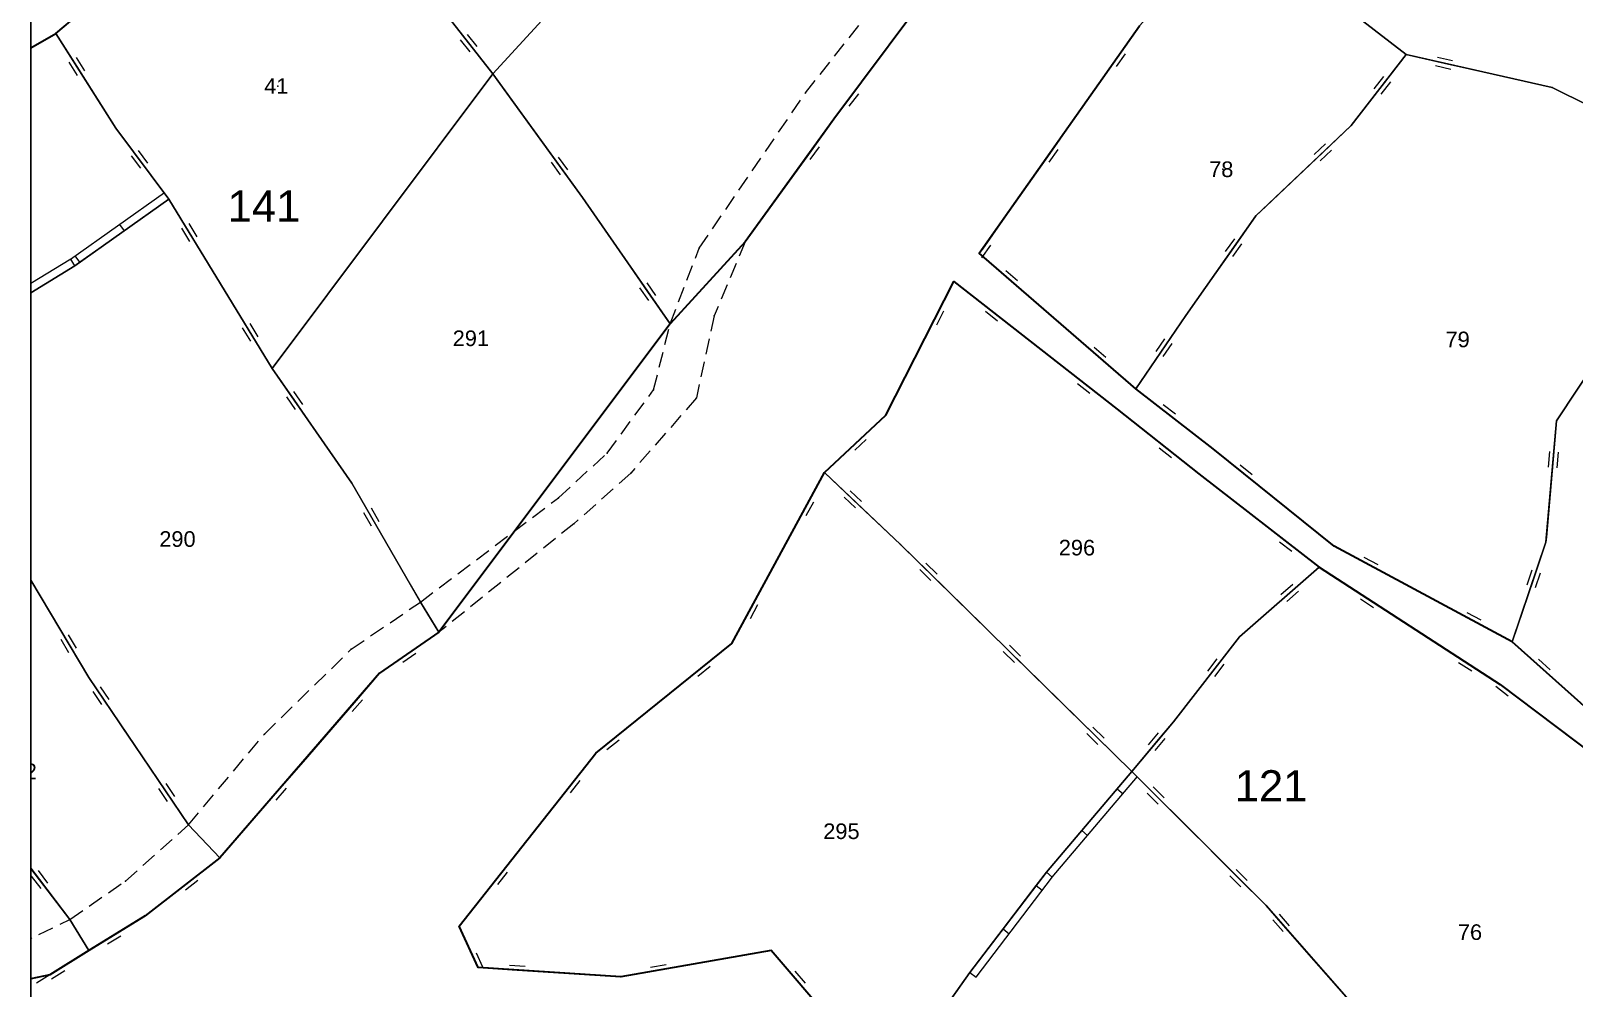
# Model space of a CAD drawing. Header units: millimetres. Extents: x 615240 to 617330, y 4151758 to 4153557.
# Drawn here: x 615240.4 to 615438.3, y 4151889.5 to 4152012.1 of the extents above; entities that cross this region are included whole.
import ezdxf
from ezdxf.xclip import XClip

# ---------------------------------------------------------------- set-up
doc = ezdxf.new("R2010")
doc.units = ezdxf.units.MM
doc.header["$XCLIPFRAME"] = 2
for name, color, linetype, lineweight in [('02_ADA_ALN_YENI', 7, 'Continuous', 30), ('02_ADA_NO_YENI', 18, 'Continuous', 0), ('03_PARSEL_ALN_ESKI', 18, 'Continuous', 0), ('03_PARSEL_ALN_YENI', 171, 'Continuous', 0), ('03_PARSEL_NO_ESKI', 5, 'Continuous', 0), ('03_PARSEL_SNR_YENI', 5, 'Continuous', 0), ('06_DETAY_SNR_PAFTA', 26, 'Continuous', 0), ('07_SNRTIP_GECERLI', 30, 'Continuous', 0), ('07_SNRTIP_SABIT', 18, 'Continuous', 0), ('NOKTA_DETAY_YENI', 171, 'Continuous', 0), ('NOKTA_PARSEL_ESKI', 6, 'Continuous', 0), ('NOKTA_PARSEL_YENI', 30, 'Continuous', 0)]:
    doc.layers.add(name, color=color, linetype=linetype, lineweight=lineweight)
doc.layers.add('ANTET', color=7, linetype='Continuous')
doc.styles.get("Standard").update_dxf_attribs({"font": 'Arial'})

# ---------------------------------------------------------------- blocks, each defined once
blk = doc.blocks.new('fggg')
at = {"layer": '02_ADA_ALN_YENI', "color": 252}
for points in [[(615447.13, 4151918.85, 0), (615430.34, 4151933.85, 0), (615407.53, 4151946.11, 0), (615391.98, 4151958.6, 0), (615382.06, 4151966.27, 0), (615362.01, 4151983.64, 0), (615382.57, 4152012.79, 0)], [(615229.07, 4152003.46, 0), (615243.62, 4152011.8, 0), (615258.35, 4152024.25, 0)], [(615357.43, 4152019.65, 0), (615343.36, 4152000.84, 0), (615332, 4151985.12, 0), (615322.37, 4151974.61, 0), (615292.73, 4151935.07, 0), (615285.12, 4151929.82, 0), (615264.65, 4151906.15, 0), (615264.65, 4151906.15, 0), (615255.05, 4151898.71, 0), (615247.84, 4151894.27, 0), (615242.82, 4151891.15, 0), (615215.77, 4151885.65, 0)], [(615472.08, 4151860.65, 0), (615396.31, 4151808.36, 0), (615391.67, 4151822.73, 0), (615387.53, 4151832.65, 0), (615381.97, 4151840.03, 0), (615374.47, 4151854.82, 0), (615360.74, 4151865.43, 0), (615350.38, 4151876.73, 0), (615335.34, 4151894.3, 0), (615316.03, 4151890.89, 0), (615297.75, 4151892.09, 0), (615295.3, 4151897.39, 0), (615312.83, 4151919.57, 0), (615330.26, 4151933.62, 0), (615342.15, 4151955.54, 0), (615350.03, 4151962.91, 0), (615358.75, 4151980.04, 0), (615379.67, 4151963.66, 0), (615390.14, 4151955.37, 0), (615405.58, 4151943.4, 0), (615428.8, 4151928.38, 0), (615428.8, 4151928.38, 0), (615445.35, 4151915.91, 0)]]:
    blk.add_polyline3d(points, dxfattribs=at)
at = {"layer": '03_PARSEL_ALN_ESKI', "color": 252}
for p in [(615272.07, 4152005.08), (615393.23, 4151994.41), (615297.12, 4151972.75), (615423.54, 4151972.6), (615259.5, 4151947.02), (615374.83, 4151945.92), (615344.62, 4151909.57), (615425.12, 4151896.64)]:
    blk.add_point(p, dxfattribs=at)
at = {"layer": '03_PARSEL_ALN_YENI', "color": 252}
for points in [[(615313.31, 4152049.01, 0), (615324.07, 4152054.26, 0), (615333.07, 4152056.27, 0), (615340.13, 4152060.92, 0), (615344.07, 4152055.03, 0), (615299.64, 4152006.64, 0), (615294.04, 4152013.76, 0), (615289.41, 4152021.6, 0), (615281.31, 4152036.04, 0), (615301.49, 4152045.41, 0), (615313.31, 4152049.01, 0)], [(615299.64, 4152006.64, 0), (615344.07, 4152055.03, 0), (615350.82, 4152045.56, 0), (615361.35, 4152030.6, 0), (615364.13, 4152026.85, 0), (615357.43, 4152019.65, 0), (615343.36, 4152000.84, 0), (615332, 4151985.12, 0), (615322.37, 4151974.61, 0), (615311.14, 4151990.78, 0), (615299.64, 4152006.64, 0)], [(615439.92, 4152037.96, 0), (615459.5, 4152037.21, 0), (615462.5, 4152031.08, 0), (615469.37, 4152024.97, 0), (615471.48, 4152021.27, 0), (615483.51, 4152012.99, 0), (615501.39, 4152004.94, 0), (615491.22, 4151997.56, 0), (615482.18, 4151998.19, 0), (615466.12, 4152004.85, 0), (615457.07, 4151992.33, 0), (615444.93, 4152000.17, 0), (615435.46, 4152004.91, 0), (615416.72, 4152009.12, 0), (615394.72, 4152026.13, 0), (615401.45, 4152035.34, 0), (615416.08, 4152049.83, 0), (615429.92, 4152042.46, 0), (615439.92, 4152037.96, 0)], [(615258.35, 4152024.25, 0), (615274.68, 4152032.39, 0), (615281.31, 4152036.04, 0), (615289.41, 4152021.6, 0), (615294.04, 4152013.76, 0), (615299.64, 4152006.64, 0), (615271.33, 4151968.87, 0), (615258.1, 4151990.59, 0), (615251.3, 4151999.67, 0), (615243.62, 4152011.8, 0), (615258.35, 4152024.25, 0)], [(615388.47, 4151975.68, 0), (615382.06, 4151966.27, 0), (615362.01, 4151983.64, 0), (615382.57, 4152012.79, 0), (615394.72, 4152026.13, 0), (615416.72, 4152009.12, 0), (615409.67, 4152000.01, 0), (615397.47, 4151988.44, 0), (615388.47, 4151975.68, 0)], [(615223.89, 4151968.47, 0), (615215.43, 4151982.42, 0), (615209.83, 4151992.88, 0), (615229.07, 4152003.46, 0), (615243.62, 4152011.8, 0), (615251.3, 4151999.67, 0), (615258.1, 4151990.59, 0), (615246.05, 4151982.04, 0), (615223.89, 4151968.47, 0)], [(615435.46, 4152004.91, 0), (615444.93, 4152000.17, 0), (615457.07, 4151992.33, 0), (615447.05, 4151978.8, 0), (615436.02, 4151962.18, 0), (615434.67, 4151946.62, 0), (615430.34, 4151933.85, 0), (615407.53, 4151946.11, 0), (615391.98, 4151958.6, 0), (615382.06, 4151966.27, 0), (615388.47, 4151975.68, 0), (615397.47, 4151988.44, 0), (615409.67, 4152000.01, 0), (615416.72, 4152009.12, 0), (615435.46, 4152004.91, 0)], [(615271.33, 4151968.87, 0), (615299.64, 4152006.64, 0), (615311.14, 4151990.78, 0), (615322.37, 4151974.61, 0), (615292.73, 4151935.07, 0), (615290.34, 4151938.94, 0), (615281.54, 4151954.18, 0), (615271.33, 4151968.87, 0)], [(615447.13, 4151918.85, 0), (615430.34, 4151933.85, 0), (615434.67, 4151946.62, 0), (615436.02, 4151962.18, 0), (615447.05, 4151978.8, 0), (615457.07, 4151992.33, 0), (615488.06, 4151965.99, 0), (615476.95, 4151954.93, 0), (615470.58, 4151946.44, 0), (615464.06, 4151954.82, 0), (615457.22, 4151943.5, 0), (615451.92, 4151930.54, 0), (615447.13, 4151918.85, 0)], [(615223.89, 4151968.47, 0), (615246.05, 4151982.04, 0), (615258.1, 4151990.59, 0), (615271.33, 4151968.87, 0), (615281.54, 4151954.18, 0), (615290.34, 4151938.94, 0), (615292.73, 4151935.07, 0), (615285.12, 4151929.82, 0), (615264.65, 4151906.15, 0), (615260.62, 4151910.39, 0), (615247.82, 4151929.29, 0), (615239.09, 4151943.93, 0), (615235.25, 4151950.37, 0), (615223.89, 4151968.47, 0)], [(615381.55, 4151917.22, 0), (615351.92, 4151946.31, 0), (615342.15, 4151955.54, 0), (615350.03, 4151962.91, 0), (615358.75, 4151980.04, 0), (615379.67, 4151963.66, 0), (615390.14, 4151955.37, 0), (615405.58, 4151943.4, 0), (615395.38, 4151934.5, 0), (615386.91, 4151923.58, 0), (615381.55, 4151917.22, 0)], [(615351.92, 4151946.31, 0), (615381.55, 4151917.22, 0), (615370.61, 4151904.34, 0), (615360.81, 4151891.48, 0), (615350.38, 4151876.73, 0), (615335.34, 4151894.3, 0), (615316.03, 4151890.89, 0), (615297.75, 4151892.09, 0), (615295.3, 4151897.39, 0), (615312.83, 4151919.57, 0), (615330.26, 4151933.62, 0), (615342.15, 4151955.54, 0), (615351.92, 4151946.31, 0)], [(615221, 4151934.6, 0), (615239.09, 4151943.93, 0), (615247.82, 4151929.29, 0), (615260.62, 4151910.39, 0), (615264.65, 4151906.15, 0), (615255.05, 4151898.71, 0), (615247.84, 4151894.27, 0), (615245.4, 4151898.26, 0), (615238.46, 4151907.36, 0), (615228.64, 4151920.61, 0), (615225.88, 4151925.76, 0), (615222.07, 4151932.88, 0), (615221, 4151934.6, 0)], [(615413.9, 4151882.8, 0), (615398.79, 4151900.04, 0), (615381.55, 4151917.22, 0), (615386.91, 4151923.58, 0), (615395.38, 4151934.5, 0), (615405.58, 4151943.4, 0), (615428.8, 4151928.38, 0), (615445.35, 4151915.91, 0), (615449.49, 4151909.45, 0), (615458.87, 4151895, 0), (615462.66, 4151882.15, 0), (615470.18, 4151864.55, 0), (615460.03, 4151860.17, 0), (615451.24, 4151858.97, 0), (615430.73, 4151855.27, 0), (615413.9, 4151882.8, 0)], [(615228.64, 4151920.61, 0), (615238.46, 4151907.36, 0), (615245.4, 4151898.26, 0), (615247.84, 4151894.27, 0), (615242.82, 4151891.15, 0), (615215.77, 4151885.65, 0), (615202.3, 4151905.09, 0), (615195.3, 4151916.33, 0), (615225.88, 4151925.76, 0), (615228.64, 4151920.61, 0)], [(615360.74, 4151865.43, 0), (615350.38, 4151876.73, 0), (615360.81, 4151891.48, 0), (615370.61, 4151904.34, 0), (615381.55, 4151917.22, 0), (615398.79, 4151900.04, 0), (615413.9, 4151882.8, 0), (615430.73, 4151855.27, 0), (615419.68, 4151847.25, 0), (615405.34, 4151821.29, 0), (615396.31, 4151808.36, 0), (615391.67, 4151822.73, 0), (615387.53, 4151832.65, 0), (615381.97, 4151840.03, 0), (615374.47, 4151854.82, 0), (615360.74, 4151865.43, 0)]]:
    blk.add_polyline3d(points, close=True, dxfattribs=at)
at = {"layer": '03_PARSEL_SNR_YENI', "color": 252}
for p, q in [((615354.43, 4152015.64, 0.95), (615348.44, 4152007.63, 0.95)), ((615246.89, 4152014.56, 0.95), (615243.62, 4152011.8, 0.95)), ((615296.55, 4152010.57, 0.95), (615294.04, 4152013.76, 0.95)), ((615410.54, 4152013.89, 0.95), (615416.72, 4152009.12, 0.95)), ((615243.62, 4152011.8, 0.95), (615239.28, 4152009.31, 0.95)), ((615243.62, 4152011.8, 0.95), (615246.29, 4152007.57, 0.95)), ((615297.61, 4152010.13, 0.95), (615296.37, 4152011.7, 0.95)), ((615382.57, 4152012.79, 0.95), (615379.69, 4152008.71, 0.95)), ((615296.73, 4152009.44, 0.95), (615295.49, 4152011.01, 0.95)), ((615299.64, 4152006.64, 0.95), (615296.55, 4152010.57, 0.95)), ((615240.42, 4152009.32, 0.95), (615238.69, 4152008.33, 0.95)), ((615245.28, 4152008.12, 0.95), (615246.35, 4152006.43, 0.95)), ((615246.23, 4152008.72, 0.95), (615247.3, 4152007.03, 0.95)), ((615379.69, 4152008.71, 0.95), (615373.92, 4152000.53, 0.95)), ((615380.72, 4152009.2, 0.95), (615379.57, 4152007.57, 0.95)), ((615416.72, 4152009.12, 0.95), (615413.66, 4152005.16, 0.95)), ((615416.72, 4152009.12, 0.95), (615421.6, 4152008.02, 0.95)), ((615420.75, 4152008.79, 0.95), (615422.7, 4152008.35, 0.95)), ((615421.6, 4152008.02, 0.95), (615431.36, 4152005.83, 0.95)), ((615246.29, 4152007.57, 0.95), (615251.3, 4151999.67, 0.95)), ((615302.33, 4152002.93, 0.95), (615299.64, 4152006.64, 0.95)), ((615348.44, 4152007.63, 0.95), (615345.45, 4152003.63, 0.95)), ((615413.83, 4152006.3, 0.95), (615412.6, 4152004.72, 0.95)), ((615420.5, 4152007.69, 0.95), (615422.45, 4152007.25, 0.95)), ((615431.36, 4152005.83, 0.95), (615435.46, 4152004.91, 0.95)), ((615346.5, 4152004.09, 0.95), (615345.3, 4152002.49, 0.95)), ((615413.66, 4152005.16, 0.95), (615409.67, 4152000.01, 0.95)), ((615414.72, 4152005.61, 0.95), (615413.49, 4152004.03, 0.95)), ((615435.46, 4152004.91, 0.95), (615439.93, 4152002.67, 0.95)), ((615308.2, 4151994.83, 0.95), (615302.33, 4152002.93, 0.95)), ((615345.45, 4152003.63, 0.95), (615343.36, 4152000.84, 0.95)), ((615343.36, 4152000.84, 0.95), (615340.43, 4151996.78, 0.95)), ((615373.92, 4152000.53, 0.95), (615371.04, 4151996.45, 0.95)), ((615409.67, 4152000.01, 0.95), (615406.04, 4151996.57, 0.95)), ((615251.3, 4151999.67, 0.95), (615254.3, 4151995.67, 0.95)), ((615253.25, 4151996.13, 0.95), (615254.44, 4151994.53, 0.95)), ((615254.15, 4151996.81, 0.95), (615255.35, 4151995.2, 0.95)), ((615309.25, 4151994.35, 0.95), (615308.07, 4151995.97, 0.95)), ((615340.43, 4151996.78, 0.95), (615334.58, 4151988.68, 0.95)), ((615341.48, 4151997.27, 0.95), (615340.3, 4151995.64, 0.95)), ((615371.04, 4151996.45, 0.95), (615365.28, 4151988.28, 0.95)), ((615372.08, 4151996.94, 0.95), (615370.92, 4151995.31, 0.95)), ((615406.04, 4151996.57, 0.95), (615398.78, 4151989.69, 0.95)), ((615406.38, 4151997.67, 0.95), (615404.93, 4151996.29, 0.95)), ((615407.15, 4151996.85, 0.95), (615405.7, 4151995.47, 0.95)), ((615254.3, 4151995.67, 0.95), (615258.1, 4151990.59, 0.95)), ((615308.33, 4151993.69, 0.95), (615307.16, 4151995.31, 0.95)), ((615311.14, 4151990.78, 0.95), (615308.2, 4151994.83, 0.95)), ((615257.52, 4151991.4, 0.95), (615245.47, 4151982.85, 0.95)), ((615258.1, 4151990.59, 0.95), (615252.39, 4151986.54, 0.95)), ((615258.1, 4151990.59, 0.95), (615257.52, 4151991.4, 0.95)), ((615258.1, 4151990.59, 0.95), (615260.7, 4151986.32, 0.95)), ((615313.81, 4151986.93, 0.95), (615311.14, 4151990.78, 0.95)), ((615334.58, 4151988.68, 0.95), (615332, 4151985.12, 0.95)), ((615365.28, 4151988.28, 0.95), (615362.4, 4151984.19, 0.95)), ((615397.47, 4151988.44, 0.95), (615394.59, 4151984.36, 0.95)), ((615398.78, 4151989.69, 0.95), (615397.47, 4151988.44, 0.95)), ((615252.39, 4151986.54, 0.95), (615246.68, 4151982.49, 0.95)), ((615252.39, 4151986.54, 0.95), (615251.81, 4151987.35, 0.95)), ((615259.7, 4151986.88, 0.95), (615260.74, 4151985.17, 0.95)), ((615260.66, 4151987.46, 0.95), (615261.7, 4151985.76, 0.95)), ((615260.7, 4151986.32, 0.95), (615265.91, 4151977.78, 0.95)), ((615319.51, 4151978.72, 0.95), (615313.81, 4151986.93, 0.95)), ((615362.4, 4151984.19, 0.95), (615362.01, 4151983.64, 0.95)), ((615363.43, 4151984.68, 0.95), (615362.28, 4151983.05, 0.95)), ((615394.59, 4151984.36, 0.95), (615388.82, 4151976.19, 0.95)), ((615394.71, 4151985.5, 0.95), (615393.55, 4151983.86, 0.95)), ((615395.63, 4151984.85, 0.95), (615394.47, 4151983.22, 0.95)), ((615245.52, 4151982.89, 0.95), (615223.36, 4151969.33, 0.95)), ((615246.05, 4151982.04, 0.95), (615240.08, 4151978.38, 0.95)), ((615246.05, 4151982.04, 0.95), (615245.52, 4151982.89, 0.95)), ((615246.68, 4151982.49, 0.95), (615246.05, 4151982.04, 0.95)), ((615246.68, 4151982.49, 0.95), (615246.1, 4151983.3, 0.95)), ((615362.01, 4151983.64, 0.95), (615365.79, 4151980.37, 0.95)), ((615358.75, 4151980.04, 0.95), (615356.48, 4151975.59, 0.95)), ((615363.92, 4151975.99, 0.95), (615358.75, 4151980.04, 0.95)), ((615365.4, 4151981.45, 0.95), (615366.91, 4151980.14, 0.95)), ((615365.79, 4151980.37, 0.95), (615373.35, 4151973.82, 0.95)), ((615319.62, 4151977.58, 0.95), (615318.48, 4151979.22, 0.95)), ((615320.55, 4151978.22, 0.95), (615319.41, 4151979.86, 0.95)), ((615322.37, 4151974.61, 0.95), (615319.51, 4151978.72, 0.95)), ((615265.91, 4151977.78, 0.95), (615268.51, 4151973.51, 0.95)), ((615357.44, 4151976.22, 0.95), (615356.53, 4151974.44, 0.95)), ((615364.36, 4151974.93, 0.95), (615362.79, 4151976.17, 0.95)), ((615388.82, 4151976.19, 0.95), (615388.47, 4151975.68, 0.95)), ((615268.47, 4151974.66, 0.95), (615269.51, 4151972.95, 0.95)), ((615356.48, 4151975.59, 0.95), (615351.94, 4151966.68, 0.95)), ((615367.86, 4151972.91, 0.95), (615363.92, 4151975.99, 0.95)), ((615388.47, 4151975.68, 0.95), (615385.65, 4151971.55, 0.95)), ((615267.51, 4151974.07, 0.95), (615268.55, 4151972.36, 0.95)), ((615268.51, 4151973.51, 0.95), (615271.33, 4151968.87, 0.95)), ((615375.73, 4151966.74, 0.95), (615367.86, 4151972.91, 0.95)), ((615373.35, 4151973.82, 0.95), (615377.13, 4151970.55, 0.95)), ((615385.75, 4151972.69, 0.95), (615384.63, 4151971.04, 0.95)), ((615376.74, 4151971.63, 0.95), (615378.25, 4151970.32, 0.95)), ((615377.13, 4151970.55, 0.95), (615382.06, 4151966.27, 0.95)), ((615385.65, 4151971.55, 0.95), (615382.06, 4151966.27, 0.95)), ((615386.68, 4151972.06, 0.95), (615385.56, 4151970.4, 0.95)), ((615271.33, 4151968.87, 0.95), (615274.19, 4151964.76, 0.95)), ((615351.94, 4151966.68, 0.95), (615350.03, 4151962.91, 0.95)), ((615376.17, 4151965.69, 0.95), (615374.6, 4151966.92, 0.95)), ((615379.67, 4151963.66, 0.95), (615375.73, 4151966.74, 0.95)), ((615382.06, 4151966.27, 0.95), (615386.02, 4151963.21, 0.95)), ((615438.76, 4151966.3, 0.95), (615436.02, 4151962.18, 0.95)), ((615273.16, 4151965.26, 0.95), (615274.3, 4151963.62, 0.95)), ((615274.08, 4151965.91, 0.95), (615275.22, 4151964.26, 0.95)), ((615274.19, 4151964.76, 0.95), (615279.89, 4151956.55, 0.95)), ((615385.57, 4151964.27, 0.95), (615387.15, 4151963.05, 0.95)), ((615350.03, 4151962.91, 0.95), (615346.38, 4151959.5, 0.95)), ((615386.22, 4151958.47, 0.95), (615379.67, 4151963.66, 0.95)), ((615386.02, 4151963.21, 0.95), (615391.98, 4151958.6, 0.95)), ((615436.02, 4151962.18, 0.95), (615435.59, 4151957.2, 0.95)), ((615346.38, 4151959.5, 0.95), (615342.15, 4151955.54, 0.95)), ((615347.49, 4151959.77, 0.95), (615346.03, 4151958.4, 0.95)), ((615386.66, 4151957.41, 0.95), (615385.09, 4151958.65, 0.95)), ((615390.14, 4151955.37, 0.95), (615386.22, 4151958.47, 0.95)), ((615391.98, 4151958.6, 0.95), (615395.88, 4151955.47, 0.95)), ((615279.89, 4151956.55, 0.95), (615281.54, 4151954.18, 0.95)), ((615395.45, 4151956.54, 0.95), (615397.01, 4151955.28, 0.95)), ((615435.59, 4151957.2, 0.95), (615434.72, 4151947.24, 0.95)), ((615435.12, 4151958.25, 0.95), (615434.94, 4151956.25, 0.95)), ((615436.24, 4151958.15, 0.95), (615436.06, 4151956.16, 0.95)), ((615342.15, 4151955.54, 0.95), (615339.76, 4151951.14, 0.95)), ((615342.15, 4151955.54, 0.95), (615345.78, 4151952.1, 0.95)), ((615393.72, 4151952.59, 0.95), (615390.14, 4151955.37, 0.95)), ((615395.88, 4151955.47, 0.95), (615403.68, 4151949.21, 0.95)), ((615281.54, 4151954.18, 0.95), (615284.04, 4151949.85, 0.95)), ((615344.67, 4151952.38, 0.95), (615346.12, 4151951.01, 0.95)), ((615345.44, 4151953.2, 0.95), (615346.89, 4151951.83, 0.95)), ((615401.63, 4151946.46, 0.95), (615393.72, 4151952.59, 0.95)), ((615283.05, 4151950.44, 0.95), (615284.05, 4151948.71, 0.95)), ((615284.03, 4151951, 0.95), (615285.03, 4151949.27, 0.95)), ((615339.76, 4151951.14, 0.95), (615334.99, 4151942.35, 0.95)), ((615340.73, 4151951.75, 0.95), (615339.78, 4151950, 0.95)), ((615345.78, 4151952.1, 0.95), (615351.92, 4151946.31, 0.95)), ((615284.04, 4151949.85, 0.95), (615289.04, 4151941.19, 0.95)), ((615403.68, 4151949.21, 0.95), (615407.53, 4151946.11, 0.95)), ((615402.07, 4151945.41, 0.95), (615400.49, 4151946.63, 0.95)), ((615405.58, 4151943.4, 0.95), (615401.63, 4151946.46, 0.95)), ((615434.67, 4151946.62, 0.95), (615433.06, 4151941.88, 0.95)), ((615434.72, 4151947.24, 0.95), (615434.67, 4151946.62, 0.95)), ((615351.92, 4151946.31, 0.95), (615355.49, 4151942.8, 0.95)), ((615407.53, 4151946.11, 0.95), (615411.94, 4151943.74, 0.95)), ((615411.32, 4151944.71, 0.95), (615413.09, 4151943.77, 0.95)), ((615354.38, 4151943.1, 0.95), (615355.81, 4151941.7, 0.95)), ((615355.17, 4151943.91, 0.95), (615356.59, 4151942.51, 0.95)), ((615355.49, 4151942.8, 0.95), (615362.62, 4151935.8, 0.95)), ((615405.58, 4151943.4, 0.95), (615401.81, 4151940.11, 0.95)), ((615412.01, 4151939.24, 0.95), (615405.58, 4151943.4, 0.95)), ((615411.94, 4151943.74, 0.95), (615420.75, 4151939.01, 0.95)), ((615432.85, 4151943.01, 0.95), (615432.21, 4151941.12, 0.95)), ((615433.91, 4151942.65, 0.95), (615433.27, 4151940.76, 0.95)), ((615245.26, 4151933.59, 0.95), (615240.14, 4151942.17, 0.95)), ((615289.04, 4151941.19, 0.95), (615290.34, 4151938.94, 0.95)), ((615334.99, 4151942.35, 0.95), (615332.61, 4151937.96, 0.95)), ((615402.19, 4151941.19, 0.95), (615400.69, 4151939.88, 0.95)), ((615433.06, 4151941.88, 0.95), (615430.34, 4151933.85, 0.95)), ((615333.58, 4151938.57, 0.95), (615332.63, 4151936.81, 0.95)), ((615401.81, 4151940.11, 0.95), (615395.38, 4151934.5, 0.95)), ((615402.93, 4151940.34, 0.95), (615401.43, 4151939.03, 0.95)), ((615412.54, 4151938.22, 0.95), (615410.87, 4151939.31, 0.95)), ((615416.21, 4151936.52, 0.95), (615412.01, 4151939.24, 0.95)), ((615420.75, 4151939.01, 0.95), (615425.15, 4151936.64, 0.95)), ((615332.61, 4151937.96, 0.95), (615330.26, 4151933.62, 0.95)), ((615424.61, 4151931.09, 0.95), (615416.21, 4151936.52, 0.95)), ((615424.54, 4151937.61, 0.95), (615426.3, 4151936.66, 0.95)), ((615425.15, 4151936.64, 0.95), (615430.34, 4151933.85, 0.95)), ((615246.26, 4151933.02, 0.95), (615245.23, 4151934.73, 0.95)), ((615292.73, 4151935.07, 0.95), (615288.61, 4151932.23, 0.95)), ((615362.62, 4151935.8, 0.95), (615366.19, 4151932.3, 0.95)), ((615245.29, 4151932.44, 0.95), (615244.27, 4151934.16, 0.95)), ((615247.82, 4151929.29, 0.95), (615245.26, 4151933.59, 0.95)), ((615330.26, 4151933.62, 0.95), (615326.36, 4151930.48, 0.95)), ((615365.08, 4151932.6, 0.95), (615366.51, 4151931.2, 0.95)), ((615365.87, 4151933.4, 0.95), (615367.3, 4151932, 0.95)), ((615395.38, 4151934.5, 0.95), (615392.31, 4151930.55, 0.95)), ((615430.34, 4151933.85, 0.95), (615434.07, 4151930.52, 0.95)), ((615288.61, 4151932.23, 0.95), (615285.12, 4151929.82, 0.95)), ((615289.75, 4151932.33, 0.95), (615288.11, 4151931.2, 0.95)), ((615327.5, 4151930.67, 0.95), (615325.94, 4151929.42, 0.95)), ((615366.19, 4151932.3, 0.95), (615373.33, 4151925.29, 0.95)), ((615392.31, 4151930.55, 0.95), (615386.91, 4151923.58, 0.95)), ((615392.48, 4151931.68, 0.95), (615391.26, 4151930.1, 0.95)), ((615393.37, 4151930.99, 0.95), (615392.15, 4151929.41, 0.95)), ((615425.14, 4151930.08, 0.95), (615423.46, 4151931.16, 0.95)), ((615428.8, 4151928.38, 0.95), (615424.61, 4151931.09, 0.95)), ((615433.7, 4151931.61, 0.95), (615435.19, 4151930.27, 0.95)), ((615249.41, 4151926.95, 0.95), (615247.82, 4151929.29, 0.95)), ((615285.12, 4151929.82, 0.95), (615281.85, 4151926.04, 0.95)), ((615326.36, 4151930.48, 0.95), (615318.58, 4151924.21, 0.95)), ((615434.07, 4151930.52, 0.95), (615441.52, 4151923.86, 0.95)), ((615249.51, 4151925.8, 0.95), (615248.38, 4151927.46, 0.95)), ((615250.44, 4151926.44, 0.95), (615249.32, 4151928.09, 0.95)), ((615252.21, 4151922.81, 0.95), (615249.41, 4151926.95, 0.95)), ((615429.83, 4151926.9, 0.95), (615428.24, 4151928.1, 0.95)), ((615429.37, 4151927.95, 0.95), (615428.8, 4151928.38, 0.95)), ((615433.37, 4151924.94, 0.95), (615429.37, 4151927.95, 0.95)), ((615281.85, 4151926.04, 0.95), (615275.31, 4151918.48, 0.95)), ((615282.93, 4151926.43, 0.95), (615281.62, 4151924.92, 0.95)), ((615373.33, 4151925.29, 0.95), (615376.9, 4151921.79, 0.95)), ((615441.35, 4151918.92, 0.95), (615433.37, 4151924.94, 0.95)), ((615257.82, 4151914.53, 0.95), (615252.21, 4151922.81, 0.95)), ((615318.58, 4151924.21, 0.95), (615314.69, 4151921.07, 0.95)), ((615376.58, 4151922.89, 0.95), (615378, 4151921.49, 0.95)), ((615384.77, 4151921.05, 0.95), (615386.91, 4151923.58, 0.95)), ((615314.69, 4151921.07, 0.95), (615312.83, 4151919.57, 0.95)), ((615315.82, 4151921.26, 0.95), (615314.26, 4151920, 0.95)), ((615375.79, 4151922.09, 0.95), (615377.22, 4151920.69, 0.95)), ((615376.9, 4151921.79, 0.95), (615381.55, 4151917.22, 0.95)), ((615381.55, 4151917.22, 0.95), (615384.77, 4151921.05, 0.95)), ((615383.7, 4151920.64, 0.95), (615384.99, 4151922.17, 0.95)), ((615384.56, 4151919.92, 0.95), (615385.85, 4151921.45, 0.95)), ((615312.83, 4151919.57, 0.95), (615309.73, 4151915.65, 0.95)), ((615275.31, 4151918.48, 0.95), (615272.04, 4151914.69, 0.95)), ((615379.67, 4151915.01, 0.95), (615381.55, 4151917.22, 0.95)), ((615384.63, 4151914.16, 0.95), (615381.55, 4151917.22, 0.95)), ((615257.92, 4151913.38, 0.95), (615256.79, 4151915.04, 0.95)), ((615258.85, 4151914.01, 0.95), (615257.73, 4151915.67, 0.95)), ((615273.12, 4151915.08, 0.95), (615271.81, 4151913.57, 0.95)), ((615309.73, 4151915.65, 0.95), (615303.53, 4151907.8, 0.95)), ((615310.79, 4151916.08, 0.95), (615309.55, 4151914.51, 0.95)), ((615371.37, 4151903.7, 0.95), (615382.31, 4151916.57, 0.95)), ((615375.14, 4151909.68, 0.95), (615379.67, 4151915.01, 0.95)), ((615379.67, 4151915.01, 0.95), (615380.44, 4151914.36, 0.95)), ((615385.73, 4151913.85, 0.95), (615384.31, 4151915.26, 0.95)), ((615260.62, 4151910.39, 0.95), (615257.82, 4151914.53, 0.95)), ((615272.04, 4151914.69, 0.95), (615265.5, 4151907.13, 0.95)), ((615384.94, 4151913.05, 0.95), (615383.52, 4151914.47, 0.95)), ((615388.17, 4151910.63, 0.95), (615384.63, 4151914.16, 0.95)), ((615370.61, 4151904.34, 0.95), (615375.14, 4151909.68, 0.95)), ((615375.14, 4151909.68, 0.95), (615375.9, 4151909.03, 0.95)), ((615395.25, 4151903.57, 0.95), (615388.17, 4151910.63, 0.95)), ((615238.46, 4151907.36, 0.95), (615241.5, 4151903.38, 0.95)), ((615265.5, 4151907.13, 0.95), (615264.65, 4151906.15, 0.95)), ((615303.53, 4151907.8, 0.95), (615300.43, 4151903.88, 0.95)), ((615264.65, 4151906.15, 0.95), (615260.7, 4151903.09, 0.95)), ((615240.44, 4151903.83, 0.95), (615241.66, 4151902.25, 0.95)), ((615241.34, 4151904.52, 0.95), (615242.55, 4151902.93, 0.95)), ((615241.5, 4151903.38, 0.95), (615245.4, 4151898.26, 0.95)), ((615260.7, 4151903.09, 0.95), (615255.05, 4151898.71, 0.95)), ((615261.83, 4151903.25, 0.95), (615260.25, 4151902.03, 0.95)), ((615300.43, 4151903.88, 0.95), (615295.3, 4151897.39, 0.95)), ((615301.49, 4151904.31, 0.95), (615300.25, 4151902.75, 0.95)), ((615361.61, 4151890.88, 0.95), (615371.41, 4151903.74, 0.95)), ((615369.3, 4151902.62, 0.95), (615370.61, 4151904.34, 0.95)), ((615370.61, 4151904.34, 0.95), (615371.37, 4151903.7, 0.95)), ((615395.56, 4151902.46, 0.95), (615394.14, 4151903.87, 0.95)), ((615396.35, 4151903.26, 0.95), (615394.94, 4151904.67, 0.95)), ((615398.79, 4151900.04, 0.95), (615395.25, 4151903.57, 0.95)), ((615365.05, 4151897.05, 0.95), (615369.3, 4151902.62, 0.95)), ((615369.3, 4151902.62, 0.95), (615370.09, 4151902.01, 0.95)), ((615400.72, 4151897.84, 0.95), (615398.79, 4151900.04, 0.95)), ((615401.8, 4151897.46, 0.95), (615400.48, 4151898.96, 0.95)), ((615255.05, 4151898.71, 0.95), (615250.79, 4151896.09, 0.95)), ((615295.3, 4151897.39, 0.95), (615297.4, 4151892.85, 0.95)), ((615360.81, 4151891.48, 0.95), (615365.05, 4151897.05, 0.95)), ((615365.05, 4151897.05, 0.95), (615365.85, 4151896.44, 0.95)), ((615400.95, 4151896.72, 0.95), (615399.63, 4151898.22, 0.95)), ((615404.01, 4151894.08, 0.95), (615400.72, 4151897.84, 0.95)), ((615250.79, 4151896.09, 0.95), (615247.84, 4151894.27, 0.95)), ((615251.94, 4151896.13, 0.95), (615250.24, 4151895.08, 0.95)), ((615247.84, 4151894.27, 0.95), (615243.59, 4151891.63, 0.95)), ((615297.49, 4151893.99, 0.95), (615298.33, 4151892.18, 0.95)), ((615320.95, 4151891.76, 0.95), (615330.8, 4151893.5, 0.95)), ((615330.8, 4151893.5, 0.95), (615335.34, 4151894.3, 0.95)), ((615335.34, 4151894.3, 0.95), (615338.6, 4151890.5, 0.95)), ((615410.61, 4151886.56, 0.95), (615404.01, 4151894.08, 0.95)), ((615243.59, 4151891.63, 0.95), (615242.82, 4151891.15, 0.95)), ((615244.74, 4151891.68, 0.95), (615243.04, 4151890.63, 0.95)), ((615297.4, 4151892.85, 0.95), (615297.75, 4151892.09, 0.95)), ((615297.75, 4151892.09, 0.95), (615302.74, 4151891.76, 0.95)), ((615301.78, 4151892.39, 0.95), (615303.78, 4151892.26, 0.95)), ((615302.74, 4151891.76, 0.95), (615312.72, 4151891.11, 0.95)), ((615312.72, 4151891.11, 0.95), (615316.03, 4151890.89, 0.95)), ((615316.03, 4151890.89, 0.95), (615320.95, 4151891.76, 0.95)), ((615319.87, 4151892.14, 0.95), (615321.84, 4151892.49, 0.95)), ((615338.37, 4151891.62, 0.95), (615339.67, 4151890.11, 0.95)), ((615360.81, 4151891.48, 0.95), (615357.93, 4151887.4, 0.95)), ((615360.81, 4151891.48, 0.95), (615361.61, 4151890.88, 0.95)), ((615338.6, 4151890.5, 0.95), (615345.1, 4151882.9, 0.95))]:
    blk.add_line(p, q, dxfattribs=at)
for p in [(615243.62, 4152011.8, 613.3), (615243.62, 4152011.8, 613.3), (615243.62, 4152011.8, 613.3), (615416.72, 4152009.12, 611.05), (615416.72, 4152009.12, 611.05), (615416.72, 4152009.12, 611.05), (615299.64, 4152006.64, 609.66), (615299.64, 4152006.64, 609.66), (615435.46, 4152004.91, 615.07), (615435.46, 4152004.91, 615.07), (615343.36, 4152000.84, 609.81), (615343.36, 4152000.84, 609.81), (615409.67, 4152000.01, 611.31), (615409.67, 4152000.01, 611.31), (615251.3, 4151999.67, 612.44), (615251.3, 4151999.67, 612.44), (615258.1, 4151990.59, 611.07), (615258.1, 4151990.59, 611.07), (615258.1, 4151990.59, 611.07), (615311.14, 4151990.78, 609.08), (615311.14, 4151990.78, 609.08), (615397.47, 4151988.44, 611.62), (615397.47, 4151988.44, 611.62), (615332, 4151985.12, 609.51), (615246.05, 4151982.04, 610.27), (615246.05, 4151982.04, 610.27), (615362.01, 4151983.64, 610.06), (615362.01, 4151983.64, 610.06), (615358.75, 4151980.04, 610.12), (615358.75, 4151980.04, 610.12), (615322.37, 4151974.61, 609.13), (615388.47, 4151975.68, 611.25), (615388.47, 4151975.68, 611.25), (615271.33, 4151968.87, 609.8), (615271.33, 4151968.87, 609.8), (615382.06, 4151966.27, 612.06), (615382.06, 4151966.27, 612.06), (615382.06, 4151966.27, 612.06), (615350.03, 4151962.91, 610.41), (615350.03, 4151962.91, 610.41), (615379.67, 4151963.66, 612.65), (615379.67, 4151963.66, 612.65), (615436.02, 4151962.18, 622.19), (615436.02, 4151962.18, 622.19), (615391.98, 4151958.6, 613.36), (615391.98, 4151958.6, 613.36), (615342.15, 4151955.54, 609.74), (615342.15, 4151955.54, 609.74), (615342.15, 4151955.54, 609.74), (615390.14, 4151955.37, 613.77), (615390.14, 4151955.37, 613.77), (615281.54, 4151954.18, 608.91), (615281.54, 4151954.18, 608.91), (615434.67, 4151946.62, 621.81), (615434.67, 4151946.62, 621.81), (615351.92, 4151946.31, 610.86), (615351.92, 4151946.31, 610.86), (615407.53, 4151946.11, 616.44), (615407.53, 4151946.11, 616.44), (615405.58, 4151943.4, 616.46), (615405.58, 4151943.4, 616.46), (615405.58, 4151943.4, 616.46), (615290.34, 4151938.94, 608.84), (615292.73, 4151935.07, 609.27), (615330.26, 4151933.62, 603.18), (615330.26, 4151933.62, 603.18), (615395.38, 4151934.5, 618.32), (615395.38, 4151934.5, 618.32), (615430.34, 4151933.85, 621.58), (615430.34, 4151933.85, 621.58), (615430.34, 4151933.85, 621.58), (615247.82, 4151929.29, 608.89), (615247.82, 4151929.29, 608.89), (615285.12, 4151929.82, 608.73), (615285.12, 4151929.82, 608.73), (615428.8, 4151928.38, 621.11), (615428.8, 4151928.38, 621.11), (615386.91, 4151923.58, 617.92), (615386.91, 4151923.58, 617.92), (615312.83, 4151919.57, 609.73), (615312.83, 4151919.57, 609.73), (615381.55, 4151917.22, 616.34), (615381.55, 4151917.22, 616.34), (615381.55, 4151917.22, 616.34), (615381.55, 4151917.22, 616.34), (615260.62, 4151910.39, 608.65), (615264.65, 4151906.15, 608.35), (615264.65, 4151906.15, 608.35), (615370.61, 4151904.34, 616.39), (615370.61, 4151904.34, 616.39), (615398.79, 4151900.04, 623.84), (615398.79, 4151900.04, 623.84), (615245.4, 4151898.26, 608.43), (615255.05, 4151898.71, 608.85), (615255.05, 4151898.71, 608.85), (615295.3, 4151897.39, 612.09), (615295.3, 4151897.39, 612.09), (615247.84, 4151894.27, 608.52), (615247.84, 4151894.27, 608.52), (615335.34, 4151894.3, 615.75), (615335.34, 4151894.3, 615.75), (615242.82, 4151891.15, 608.16), (615297.75, 4151892.09, 614.01), (615297.75, 4151892.09, 612.09), (615360.81, 4151891.48, 616.9), (615360.81, 4151891.48, 616.9), (615316.03, 4151890.89, 614.01), (615316.03, 4151890.89, 614.01)]:
    blk.add_point(p, dxfattribs=at)
at = {"layer": '06_DETAY_SNR_PAFTA', "color": 252}
for p, q in [((615345.32, 4152011.26, 0.95), (615346.56, 4152012.82, 0.95)), ((615343.46, 4152008.9, 0.95), (615344.7, 4152010.47, 0.95)), ((615341.6, 4152006.55, 0.95), (615342.84, 4152008.12, 0.95)), ((615339.73, 4152004.2, 0.95), (615340.97, 4152005.77, 0.95)), ((615339.66, 4152004.1, 0.95), (615339.73, 4152004.2, 0.95)), ((615337.97, 4152001.63, 0.95), (615339.1, 4152003.28, 0.95)), ((615336.27, 4151999.15, 0.95), (615337.4, 4152000.8, 0.95)), ((615334.58, 4151996.68, 0.95), (615335.71, 4151998.33, 0.95)), ((615332.88, 4151994.2, 0.95), (615334.01, 4151995.85, 0.95)), ((615331.19, 4151991.73, 0.95), (615332.32, 4151993.38, 0.95)), ((615329.49, 4151989.25, 0.95), (615330.62, 4151990.9, 0.95)), ((615327.8, 4151986.78, 0.95), (615328.93, 4151988.43, 0.95)), ((615326.1, 4151984.3, 0.95), (615327.23, 4151985.95, 0.95)), ((615325.61, 4151983.01, 0.95), (615326.1, 4151984.3, 0.95)), ((615332, 4151985.12, 0.95), (615331.22, 4151983.27, 0.95)), ((615324.53, 4151980.21, 0.95), (615325.25, 4151982.08, 0.95)), ((615330.84, 4151982.35, 0.95), (615330.06, 4151980.51, 0.95)), ((615323.45, 4151977.41, 0.95), (615324.17, 4151979.28, 0.95)), ((615329.67, 4151979.59, 0.95), (615328.9, 4151977.74, 0.95)), ((615322.37, 4151974.61, 0.95), (615323.09, 4151976.48, 0.95)), ((615328.51, 4151976.82, 0.95), (615328, 4151975.61, 0.95)), ((615328, 4151975.61, 0.95), (615327.58, 4151973.66, 0.95)), ((615321.7, 4151971.96, 0.95), (615322.19, 4151973.9, 0.95)), ((615327.37, 4151972.68, 0.95), (615326.94, 4151970.72, 0.95)), ((615320.97, 4151969.05, 0.95), (615321.46, 4151970.99, 0.95)), ((615326.73, 4151969.75, 0.95), (615326.31, 4151967.79, 0.95)), ((615320.24, 4151966.14, 0.95), (615320.73, 4151968.08, 0.95)), ((615326.1, 4151966.81, 0.95), (615325.73, 4151965.1, 0.95)), ((615317.85, 4151962.88, 0.95), (615319.03, 4151964.49, 0.95)), ((615319.62, 4151965.3, 0.95), (615320.24, 4151966.14, 0.95)), ((615325.73, 4151965.1, 0.95), (615324.42, 4151963.59, 0.95)), ((615323.76, 4151962.84, 0.95), (615322.45, 4151961.33, 0.95)), ((615316.08, 4151960.46, 0.95), (615317.26, 4151962.07, 0.95)), ((615321.79, 4151960.58, 0.95), (615320.47, 4151959.07, 0.95)), ((615314.31, 4151958.03, 0.95), (615315.49, 4151959.65, 0.95)), ((615319.82, 4151958.32, 0.95), (615318.5, 4151956.81, 0.95)), ((615312.49, 4151956.37, 0.95), (615313.97, 4151957.72, 0.95)), ((615310.28, 4151954.35, 0.95), (615311.75, 4151955.7, 0.95)), ((615317.31, 4151955.44, 0.95), (615315.82, 4151954.12, 0.95)), ((615317.85, 4151956.06, 0.95), (615317.31, 4151955.44, 0.95)), ((615307.1, 4151951.6, 0.95), (615308.06, 4151952.32, 0.95)), ((615308.06, 4151952.32, 0.95), (615309.54, 4151953.67, 0.95)), ((615315.07, 4151953.45, 0.95), (615313.57, 4151952.12, 0.95)), ((615304.71, 4151949.79, 0.95), (615306.3, 4151950.99, 0.95)), ((615312.83, 4151951.46, 0.95), (615311.33, 4151950.13, 0.95)), ((615302.31, 4151947.98, 0.95), (615303.91, 4151949.19, 0.95)), ((615310.02, 4151948.96, 0.95), (615308.46, 4151947.71, 0.95)), ((615310.58, 4151949.47, 0.95), (615310.02, 4151948.96, 0.95)), ((615299.92, 4151946.17, 0.95), (615301.51, 4151947.38, 0.95)), ((615307.68, 4151947.08, 0.95), (615306.12, 4151945.83, 0.95)), ((615297.52, 4151944.37, 0.95), (615299.12, 4151945.57, 0.95)), ((615305.34, 4151945.2, 0.95), (615303.78, 4151943.95, 0.95)), ((615295.13, 4151942.56, 0.95), (615296.73, 4151943.76, 0.95)), ((615303, 4151943.32, 0.95), (615301.44, 4151942.07, 0.95)), ((615292.74, 4151940.75, 0.95), (615294.33, 4151941.96, 0.95)), ((615300.66, 4151941.45, 0.95), (615299.1, 4151940.19, 0.95)), ((615288.92, 4151937.98, 0.95), (615290.34, 4151938.94, 0.95)), ((615290.34, 4151938.94, 0.95), (615291.94, 4151940.15, 0.95)), ((615298.33, 4151939.57, 0.95), (615296.77, 4151938.31, 0.95)), ((615286.45, 4151936.29, 0.95), (615288.1, 4151937.41, 0.95)), ((615295.99, 4151937.69, 0.95), (615294.43, 4151936.43, 0.95)), ((615283.97, 4151934.6, 0.95), (615285.62, 4151935.72, 0.95)), ((615293.65, 4151935.81, 0.95), (615292.73, 4151935.07, 0.95)), ((615281.07, 4151932.5, 0.95), (615281.49, 4151932.9, 0.95)), ((615281.49, 4151932.9, 0.95), (615283.14, 4151934.03, 0.95)), ((615278.93, 4151930.4, 0.95), (615280.36, 4151931.8, 0.95)), ((615276.78, 4151928.3, 0.95), (615278.21, 4151929.7, 0.95)), ((615274.63, 4151926.21, 0.95), (615276.06, 4151927.6, 0.95)), ((615272.49, 4151924.11, 0.95), (615273.92, 4151925.51, 0.95)), ((615270.34, 4151922.01, 0.95), (615271.77, 4151923.41, 0.95)), ((615268.32, 4151919.59, 0.95), (615269.6, 4151921.13, 0.95)), ((615270.25, 4151921.89, 0.95), (615270.34, 4151922.01, 0.95)), ((615266.4, 4151917.29, 0.95), (615267.68, 4151918.83, 0.95)), ((615264.47, 4151914.99, 0.95), (615265.76, 4151916.52, 0.95)), ((615262.55, 4151912.69, 0.95), (615263.83, 4151914.22, 0.95)), ((615260.62, 4151910.39, 0.95), (615261.91, 4151911.92, 0.95)), ((615259.25, 4151909.17, 0.95), (615260.62, 4151910.39, 0.95)), ((615257.01, 4151907.17, 0.95), (615258.5, 4151908.5, 0.95)), ((615254.77, 4151905.18, 0.95), (615256.26, 4151906.51, 0.95)), ((615252.53, 4151903.18, 0.95), (615254.02, 4151904.51, 0.95)), ((615247.87, 4151899.97, 0.95), (615249.52, 4151901.1, 0.95)), ((615250.34, 4151901.67, 0.95), (615251.99, 4151902.81, 0.95)), ((615245.4, 4151898.26, 0.95), (615247.05, 4151899.4, 0.95)), ((615241.44, 4151896.33, 0.95), (615243.24, 4151897.21, 0.95)), ((615244.14, 4151897.65, 0.95), (615245.4, 4151898.26, 0.95)), ((615238.75, 4151895.02, 0.95), (615240.54, 4151895.9, 0.95)), ((615242.82, 4151891.15, 0.95), (615241.12, 4151890.1, 0.95))]:
    blk.add_line(p, q, dxfattribs=at)
for p in [(615339.73, 4152004.2, 609.52), (615339.73, 4152004.2, 609.52), (615326.1, 4151984.3, 609.26), (615326.1, 4151984.3, 609.26), (615332, 4151985.12, 609.51), (615322.37, 4151974.61, 609.13), (615322.37, 4151974.61, 609.13), (615328, 4151975.61, 609.58), (615328, 4151975.61, 609.58), (615320.24, 4151966.14, 609.17), (615320.24, 4151966.14, 609.17), (615325.73, 4151965.1, 610.6), (615325.73, 4151965.1, 610.6), (615314.31, 4151958.03, 609.03), (615314.31, 4151958.03, 609.03), (615317.31, 4151955.44, 609.28), (615317.31, 4151955.44, 609.28), (615308.06, 4151952.32, 609.1), (615308.06, 4151952.32, 609.1), (615310.02, 4151948.96, 609.35), (615310.02, 4151948.96, 609.35), (615290.34, 4151938.94, 608.84), (615290.34, 4151938.94, 608.84), (615292.73, 4151935.07, 609.27), (615281.49, 4151932.9, 608.81), (615281.49, 4151932.9, 608.81), (615270.34, 4151922.01, 608.71), (615270.34, 4151922.01, 608.71), (615260.62, 4151910.39, 608.65), (615260.62, 4151910.39, 608.65), (615252.53, 4151903.18, 608.53), (615252.53, 4151903.18, 608.53), (615245.4, 4151898.26, 608.43), (615245.4, 4151898.26, 608.43), (615242.82, 4151891.15, 608.52)]:
    blk.add_point(p, dxfattribs=at)
at = {"layer": '07_SNRTIP_GECERLI', "color": 252}
blk.add_line((615242.82, 4151891.15, 610.24), (615247.84, 4151894.27, 608.52), dxfattribs=at)
for points in [[(615299.64, 4152006.64, 609.66), (615344.07, 4152055.03, 611.12)], [(615271.33, 4151968.87, 609.8), (615299.64, 4152006.64, 609.66)], [(615322.37, 4151974.61, 609.13), (615332, 4151985.12, 609.51)], [(615292.73, 4151935.07, 609.27), (615322.37, 4151974.61, 609.13)], [(615290.34, 4151938.94, 608.84), (615292.73, 4151935.07, 0)], [(615264.65, 4151906.15, 0), (615260.62, 4151910.39, 608.65)], [(615245.4, 4151898.26, 608.43), (615247.84, 4151894.27, 608.52)], [(615215.77, 4151885.65, 0), (615242.82, 4151891.15, 0)]]:
    blk.add_polyline3d(points, dxfattribs=at)
at = {"layer": '07_SNRTIP_SABIT', "color": 252}
for points in [[(615243.62, 4152011.8, 613.3), (615258.35, 4152024.25, 613.19), (615274.68, 4152032.39, 613.94), (615281.31, 4152036.04, 613.31)], [(615332, 4151985.12, 609.51), (615343.36, 4152000.84, 609.81), (615357.43, 4152019.65, 609.68), (615364.13, 4152026.85, 609.65)], [(615394.72, 4152026.13, 610.25), (615382.57, 4152012.79, 610.43), (615362.01, 4151983.64, 610.06)], [(615416.72, 4152009.12, 611.05), (615394.72, 4152026.13, 610.25)], [(615294.04, 4152013.76, 610.45), (615299.64, 4152006.64, 609.66), (615311.14, 4151990.78, 609.08), (615322.37, 4151974.61, 609.13)], [(615209.83, 4151992.88, 613.84), (615229.07, 4152003.46, 613.4), (615243.62, 4152011.8, 613.3)], [(615243.62, 4152011.8, 613.3), (615251.3, 4151999.67, 612.44), (615258.1, 4151990.59, 611.07)], [(615382.06, 4151966.27, 612.06), (615388.47, 4151975.68, 611.25), (615397.47, 4151988.44, 611.62), (615409.67, 4152000.01, 611.31), (615416.72, 4152009.12, 611.05)], [(615416.72, 4152009.12, 611.05), (615435.46, 4152004.91, 615.07), (615444.93, 4152000.17, 620.49), (615457.07, 4151992.33, 623.23)], [(615430.34, 4151933.85, 621.58), (615434.67, 4151946.62, 621.81), (615436.02, 4151962.18, 622.19), (615447.05, 4151978.8, 621.73), (615457.07, 4151992.33, 623.23)], [(615223.89, 4151968.47, 611.72), (615246.05, 4151982.04, 610.27), (615258.1, 4151990.59, 611.07)], [(615258.1, 4151990.59, 611.07), (615271.33, 4151968.87, 609.8)], [(615362.01, 4151983.64, 610.06), (615382.06, 4151966.27, 612.06)], [(615342.15, 4151955.54, 609.74), (615350.03, 4151962.91, 610.41), (615358.75, 4151980.04, 610.12)], [(615358.75, 4151980.04, 610.12), (615379.67, 4151963.66, 612.65), (615390.14, 4151955.37, 613.77), (615405.58, 4151943.4, 616.46)], [(615271.33, 4151968.87, 609.8), (615281.54, 4151954.18, 608.91), (615290.34, 4151938.94, 608.84)], [(615382.06, 4151966.27, 612.06), (615391.98, 4151958.6, 613.36), (615407.53, 4151946.11, 616.44), (615430.34, 4151933.85, 621.58)], [(615342.15, 4151955.54, 609.74), (615330.26, 4151933.62, 603.18), (615312.83, 4151919.57, 609.73), (615295.3, 4151897.39, 612.09)], [(615342.15, 4151955.54, 609.74), (615351.92, 4151946.31, 610.86), (615381.55, 4151917.22, 616.34)], [(615260.62, 4151910.39, 608.65), (615247.82, 4151929.29, 608.89), (615239.09, 4151943.93, 608.89)], [(615405.58, 4151943.4, 616.46), (615395.38, 4151934.5, 618.32), (615386.91, 4151923.58, 617.92), (615381.55, 4151917.22, 616.34)], [(615470.18, 4151864.55, 632.2), (615462.66, 4151882.15, 628.07), (615458.87, 4151895, 626.57), (615449.49, 4151909.45, 625.91), (615445.35, 4151915.91, 625.68), (615428.8, 4151928.38, 621.11), (615405.58, 4151943.4, 616.46)], [(615264.65, 4151906.15, 608.35), (615285.12, 4151929.82, 608.73), (615292.73, 4151935.07, 609.27)], [(615430.34, 4151933.85, 621.58), (615447.13, 4151918.85, 625.27)], [(615225.88, 4151925.76, 609.14), (615228.64, 4151920.61, 0), (615238.46, 4151907.36, 608.38), (615245.4, 4151898.26, 608.43)], [(615350.38, 4151876.73, 618.29), (615360.81, 4151891.48, 616.9), (615370.61, 4151904.34, 616.39), (615381.55, 4151917.22, 616.34)], [(615381.55, 4151917.22, 616.34), (615398.79, 4151900.04, 623.84), (615413.9, 4151882.8, 628.17), (615430.73, 4151855.27, 630.42)], [(615264.65, 4151906.15, 608.35), (615255.05, 4151898.71, 608.85), (615247.84, 4151894.27, 608.52)], [(615295.3, 4151897.39, 612.09), (615297.75, 4151892.09, 0), (615316.03, 4151890.89, 614.01), (615335.34, 4151894.3, 615.75), (615350.38, 4151876.73, 618.29)]]:
    blk.add_polyline3d(points, dxfattribs=at)
at = {"layer": 'NOKTA_DETAY_YENI', "color": 252}
for p in [(615339.73, 4152004.2, 609.52), (615326.1, 4151984.3, 609.26), (615328, 4151975.61, 609.58), (615320.24, 4151966.14, 609.17), (615325.73, 4151965.1, 610.6), (615314.31, 4151958.03, 609.03), (615317.31, 4151955.44, 609.28), (615308.06, 4151952.32, 609.1), (615310.02, 4151948.96, 609.35), (615281.49, 4151932.9, 608.81), (615270.34, 4151922.01, 608.71), (615252.53, 4151903.18, 608.53)]:
    blk.add_point(p, dxfattribs=at)
at = {"layer": 'NOKTA_PARSEL_ESKI', "color": 252}
blk.add_point((615242.82, 4151891.15), dxfattribs=at)
at = {"layer": 'NOKTA_PARSEL_YENI', "color": 252}
for p in [(615243.62, 4152011.8, 613.3), (615416.72, 4152009.12, 611.05), (615299.64, 4152006.64, 609.66), (615435.46, 4152004.91, 615.07), (615343.36, 4152000.84, 609.81), (615409.67, 4152000.01, 611.31), (615251.3, 4151999.67, 612.44), (615258.1, 4151990.59, 611.07), (615311.14, 4151990.78, 609.08), (615397.47, 4151988.44, 611.62), (615332, 4151985.12, 609.51), (615246.05, 4151982.04, 610.27), (615362.01, 4151983.64, 610.06), (615358.75, 4151980.04, 610.12), (615322.37, 4151974.61, 609.13), (615388.47, 4151975.68, 611.25), (615271.33, 4151968.87, 609.8), (615382.06, 4151966.27, 612.06), (615350.03, 4151962.91, 610.41), (615379.67, 4151963.66, 612.65), (615436.02, 4151962.18, 622.19), (615391.98, 4151958.6, 613.36), (615342.15, 4151955.54, 609.74), (615390.14, 4151955.37, 613.77), (615281.54, 4151954.18, 608.91), (615434.67, 4151946.62, 621.81), (615351.92, 4151946.31, 610.86), (615407.53, 4151946.11, 616.44), (615405.58, 4151943.4, 616.46), (615290.34, 4151938.94, 608.84), (615292.73, 4151935.07, 609.27), (615330.26, 4151933.62, 603.18), (615395.38, 4151934.5, 618.32), (615430.34, 4151933.85, 621.58), (615247.82, 4151929.29, 608.89), (615285.12, 4151929.82, 608.73), (615428.8, 4151928.38, 621.11), (615386.91, 4151923.58, 617.92), (615312.83, 4151919.57, 609.73), (615381.55, 4151917.22, 616.34), (615260.62, 4151910.39, 608.65), (615264.65, 4151906.15, 608.35), (615370.61, 4151904.34, 616.39), (615398.79, 4151900.04, 623.84), (615245.4, 4151898.26, 608.43), (615255.05, 4151898.71, 608.85), (615295.3, 4151897.39, 612.09), (615247.84, 4151894.27, 608.52), (615335.34, 4151894.3, 615.75), (615297.75, 4151892.09), (615360.81, 4151891.48, 616.9), (615316.03, 4151890.89, 614.01)]:
    blk.add_point(p, dxfattribs=at)
at = {"layer": '02_ADA_NO_YENI', "color": 252}
for s, p in [('141', (615265.63, 4151987.69)), ('121', (615394.76, 4151913.39))]:
    blk.add_text(s, height=4, dxfattribs=at).set_placement(p)
at = {"layer": '03_PARSEL_NO_ESKI', "color": 252}
for s, p in [('41', (615270.32, 4152004.08)), ('78', (615391.48, 4151993.41)), ('291', (615294.49, 4151971.75)), ('79', (615421.79, 4151971.6)), ('290', (615256.87, 4151946.02)), ('296', (615372.2, 4151944.92)), ('202', (615236.51, 4151916.24)), ('295', (615342, 4151908.57)), ('76', (615423.37, 4151895.64))]:
    blk.add_text(s, height=2, dxfattribs=at).set_placement(p)

msp = doc.modelspace()

# ---------------------------------------------------------------- linework, layer by layer
msp.add_line((615240.4, 4152657.5), (615240.4, 4151757.5))
at = {"layer": 'ANTET', "flags": 128}
msp.add_lwpolyline([(615240.4, 4151757.5), (615240.4, 4152657.5), (617142.5, 4152657.5), (617142.5, 4151777.5), (615240.4, 4151757.5)], close=True, dxfattribs=at)

# ---------------------------------------------------------------- block references
ref = msp.add_blockref('fggg', (0, 0))
XClip(ref).set_block_clipping_path([(615240.4021353753, 4153557.293983656), (616576.5432835864, 4153557.293983656), (616576.5432835864, 4152657.5), (617142.5, 4152657.5), (617142.5, 4151777.5), (615240.4021353753, 4151757.5), (615240.4021353753, 4152657.5)])

doc.saveas('drawing.dxf')
